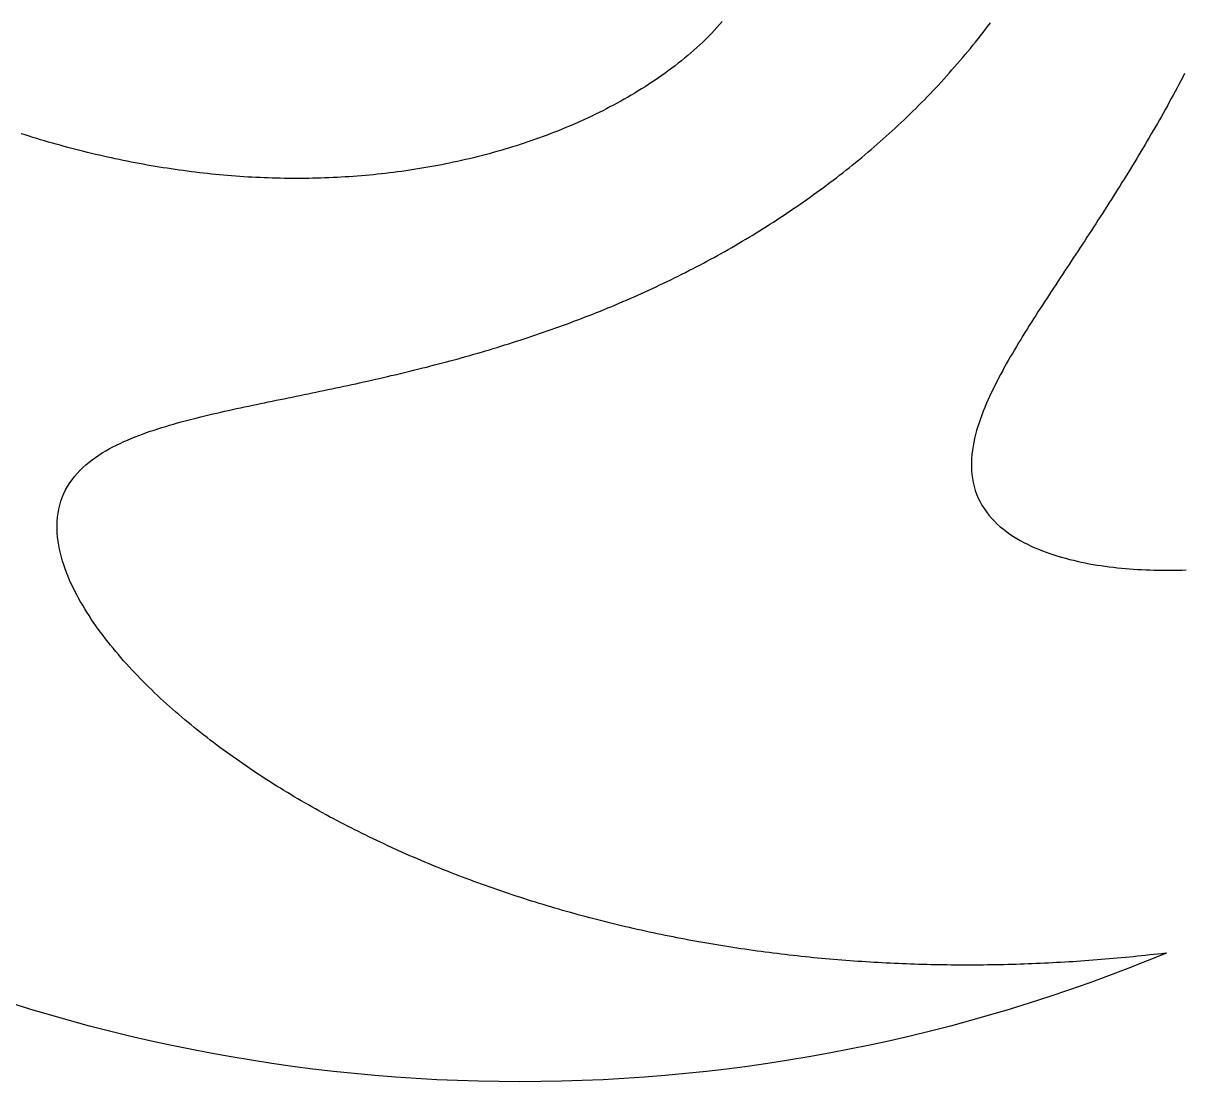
# Model space of a CAD drawing. Extents: x -137 to 137, y -137 to 137.
# Drawn here: x -40.4 to 54, y -137.5 to -51.4 of the extents above; entities that cross this region are included whole.
import ezdxf

# ---------------------------------------------------------------- set-up
doc = ezdxf.new("R2010")
doc.units = 0

msp = doc.modelspace()

# ---------------------------------------------------------------- linework, layer by layer
at = {"layer": 'PEC'}
for points in [[(16.46216, -51.2273), (16.248182, -51.478757), (16.029761, -51.726365), (15.807165, -51.970227), (15.580645, -52.210448), (15.35042, -52.447122), (15.116689, -52.680334), (14.879641, -52.910175), (14.639429, -53.136706), (14.396222, -53.36002), (14.150137, -53.580158), (13.901325, -53.797209), (13.649883, -54.011208), (13.395933, -54.222226), (13.139576, -54.430311), (12.880894, -54.635501), (12.619996, -54.837865), (12.35694, -55.037417), (12.091822, -55.234219), (11.824707, -55.428304), (11.555656, -55.619696), (11.284751, -55.808454), (11.012034, -55.994584), (10.73757, -56.17813), (10.461422, -56.35913), (10.183623, -56.537588), (9.904238, -56.713553), (9.62331, -56.887043), (9.340875, -57.058069), (9.056992, -57.226679), (8.771688, -57.392876), (8.485004, -57.556679), (8.196988, -57.71813), (7.907664, -57.877225), (7.617069, -58.033987), (7.325247, -58.188451), (7.032217, -58.340612), (6.738014, -58.490492), (6.442676, -58.638124), (6.146222, -58.783501), (5.848682, -58.926642), (5.550091, -59.067579), (5.250466, -59.206304), (4.949835, -59.342834), (4.64823, -59.4772), (4.345668, -59.609395), (4.042171, -59.739431), (3.73777, -59.867336), (3.432484, -59.993112), (3.126329, -60.11676), (2.819334, -60.238307), (2.511519, -60.357764), (2.202899, -60.475123), (1.893498, -60.590408), (1.583338, -60.703636), (1.272432, -60.814797), (0.9608, -60.923909), (0.648465, -61.030991), (0.33544, -61.13604), (0.021743, -61.239062), (-0.292606, -61.340078), (-0.607592, -61.439093), (-0.9232, -61.536105), (-1.239412, -61.63113), (-1.556209, -61.724183), (-1.873581, -61.815259), (-2.191511, -61.904367), (-2.509981, -61.991525), (-2.828978, -62.076735), (-3.148489, -62.159997), (-3.468497, -62.241326), (-3.788988, -62.320734), (-4.109949, -62.398216), (-4.431367, -62.473783), (-4.753226, -62.547449), (-5.075513, -62.619216), (-5.398217, -62.689085), (-5.721324, -62.757069), (-6.04482, -62.823179), (-6.368693, -62.887412), (-6.692931, -62.949776), (-7.017521, -63.010283), (-7.342451, -63.068938), (-7.667709, -63.125742), (-7.993284, -63.180704), (-8.319163, -63.233835), (-8.645334, -63.285136), (-8.971788, -63.334612), (-9.298512, -63.382272), (-9.625494, -63.428124), (-9.952724, -63.472169), (-10.280192, -63.514415), (-10.607886, -63.554869), (-10.935795, -63.593538), (-11.26391, -63.630423), (-11.592219, -63.665534), (-11.920713, -63.698877), (-12.249381, -63.730456), (-12.578213, -63.760276), (-12.907199, -63.788345), (-13.23633, -63.814669), (-13.565595, -63.839252), (-13.894985, -63.862099), (-14.22449, -63.883218), (-14.554101, -63.902615), (-14.883809, -63.920293), (-15.213605, -63.936259), (-15.543478, -63.950519), (-15.873421, -63.963079), (-16.203423, -63.973944), (-16.533477, -63.98312), (-16.863574, -63.990611), (-17.193704, -63.996425), (-17.52386, -64.000567), (-17.854032, -64.003042), (-18.184212, -64.003854), (-18.514393, -64.003012), (-18.844565, -64.000521), (-19.174721, -63.996385), (-19.504852, -63.990608), (-19.83495, -63.983201), (-20.165008, -63.974166), (-20.495017, -63.963509), (-20.824971, -63.951233), (-21.15486, -63.93735), (-21.484678, -63.921863), (-21.814417, -63.904773), (-22.14407, -63.886089), (-22.473629, -63.865821), (-22.803086, -63.84397), (-23.132436, -63.820539), (-23.461669, -63.795537), (-23.79078, -63.768974), (-24.119762, -63.74085), (-24.448607, -63.711168), (-24.777308, -63.67994), (-25.10586, -63.647172), (-25.434254, -63.612867), (-25.762475, -63.576934), (-26.090366, -63.538119), (-26.41799, -63.497104), (-26.745431, -63.454651), (-27.072737, -63.411163), (-27.399936, -63.366882), (-27.727034, -63.321863), (-28.053943, -63.275489), (-28.38064, -63.227645), (-28.707118, -63.178329), (-29.03337, -63.127541), (-29.359389, -63.075281), (-29.68517, -63.02155), (-30.010704, -62.966348), (-30.335988, -62.90969), (-30.661021, -62.851608), (-30.985796, -62.792102), (-31.310307, -62.73117), (-31.634547, -62.668813), (-31.958509, -62.605028), (-32.282187, -62.539816), (-32.605573, -62.473176), (-32.92867, -62.405142), (-33.251473, -62.335732), (-33.573978, -62.264946), (-33.896177, -62.192781), (-34.218063, -62.119236), (-34.539631, -62.044309), (-34.860873, -61.967998), (-35.181785, -61.89031), (-35.502372, -61.81129), (-35.822629, -61.730943), (-36.142549, -61.649267), (-36.462126, -61.566259), (-36.781353, -61.481916), (-37.100225, -61.396237), (-37.418733, -61.309218), (-37.736881, -61.220888), (-38.054671, -61.131282), (-38.372098, -61.040397), (-38.689155, -60.94823), (-39.005835, -60.854778), (-39.322133, -60.760037), (-39.638041, -60.664006), (-39.953555, -60.566687), (-40.268684, -60.468131), (-40.583428, -60.368348)], [(52.618972, -127.033436), (52.552188, -127.040801), (52.223982, -127.076874), (51.895753, -127.11273), (51.567498, -127.148344), (51.239213, -127.183684), (50.910894, -127.218714), (50.582538, -127.253386), (50.254138, -127.28764), (49.925686, -127.321397), (49.597172, -127.354548), (49.268583, -127.386938), (48.939898, -127.418334), (48.611101, -127.448547), (48.28223, -127.477941), (47.953291, -127.506556), (47.624284, -127.534391), (47.295213, -127.561446), (46.966078, -127.587721), (46.636882, -127.613214), (46.307626, -127.637927), (45.978313, -127.661855), (45.648943, -127.684993), (45.319518, -127.707342), (44.990041, -127.7289), (44.660513, -127.749668), (44.330936, -127.769643), (44.001312, -127.788827), (43.671643, -127.807217), (43.34193, -127.82481), (43.012175, -127.841603), (42.682381, -127.857596), (42.352549, -127.872787), (42.022681, -127.887175), (41.692779, -127.900762), (41.362844, -127.913544), (41.03288, -127.925522), (40.702887, -127.93669), (40.372868, -127.947047), (40.042824, -127.956593), (39.712758, -127.965327), (39.382671, -127.973247), (39.052566, -127.980353), (38.722444, -127.986645), (38.392307, -127.992119), (38.062158, -127.996772), (37.731999, -128.000605), (37.401831, -128.003614), (37.071656, -128.005801), (36.741477, -128.007162), (36.411296, -128.007699), (36.081114, -128.007409), (35.750934, -128.006289), (35.420758, -128.004339), (35.090588, -128.001556), (34.760426, -127.99794), (34.430275, -127.993489), (34.100135, -127.988202), (33.77001, -127.982078), (33.439902, -127.975117), (33.109812, -127.967314), (32.779744, -127.95867), (32.449698, -127.949182), (32.119678, -127.93885), (31.789686, -127.927672), (31.459723, -127.915646), (31.129792, -127.902773), (30.799896, -127.889049), (30.470036, -127.874474), (30.140215, -127.859046), (29.810435, -127.842763), (29.480698, -127.825625), (29.151007, -127.807629), (28.821364, -127.788774), (28.491771, -127.769059), (28.162231, -127.748484), (27.832746, -127.727046), (27.503318, -127.704743), (27.17395, -127.681575), (26.844645, -127.65754), (26.515404, -127.632635), (26.186229, -127.60686), (25.857125, -127.580213), (25.528091, -127.552695), (25.199133, -127.524303), (24.870251, -127.495036), (24.541448, -127.464891), (24.212727, -127.433866), (23.88409, -127.401961), (23.55554, -127.369173), (23.22708, -127.335504), (22.898711, -127.300951), (22.570436, -127.265513), (22.242259, -127.229188), (21.914181, -127.191973), (21.586206, -127.153867), (21.258335, -127.114867), (20.930572, -127.074975), (20.602919, -127.03419), (20.275378, -126.99251), (19.947953, -126.949933), (19.620647, -126.906456), (19.293461, -126.862077), (18.966399, -126.816794), (18.639464, -126.770606), (18.312657, -126.723517), (17.985982, -126.675522), (17.659442, -126.626619), (17.333039, -126.576807), (17.006777, -126.526082), (16.680658, -126.474443), (16.354686, -126.421887), (16.028863, -126.368418), (15.70319, -126.314034), (15.377673, -126.258732), (15.052313, -126.20251), (14.727114, -126.145364), (14.402079, -126.087293), (14.077211, -126.028294), (13.752513, -125.96837), (13.427986, -125.90752), (13.103635, -125.845743), (12.779463, -125.783035), (12.455473, -125.719392), (12.131668, -125.654812), (11.808053, -125.589292), (11.484628, -125.522836), (11.161397, -125.455443), (10.838363, -125.387112), (10.51553, -125.317838), (10.192902, -125.247619), (9.870481, -125.176452), (9.548272, -125.104332), (9.226277, -125.031263), (8.904498, -124.957247), (8.582939, -124.882281), (8.261604, -124.806361), (7.940497, -124.729483), (7.619621, -124.651645), (7.298981, -124.572843), (6.978579, -124.493078), (6.658416, -124.412355), (6.338498, -124.33067), (6.018829, -124.248019), (5.699411, -124.164398), (5.38025, -124.079804), (5.06135, -123.994232), (4.742712, -123.907686), (4.42434, -123.820168), (4.106238, -123.731677), (3.788409, -123.642206), (3.470859, -123.551753), (3.153592, -123.460312), (2.836612, -123.36788), (2.519921, -123.274461), (2.203523, -123.180058), (1.88742, -123.084668), (1.571619, -122.988284), (1.256125, -122.890904), (0.940941, -122.792522), (0.626073, -122.693133), (0.311521, -122.592746), (-0.00271, -122.491362), (-0.316615, -122.388974), (-0.630191, -122.285579), (-0.94343, -122.181172), (-1.256329, -122.075746), (-1.568881, -121.9693), (-1.881088, -121.861844), (-2.192944, -121.753374), (-2.504444, -121.643885), (-2.815582, -121.533372), (-3.126353, -121.42183), (-3.43675, -121.309253), (-3.74677, -121.195642), (-4.056413, -121.081007), (-4.365672, -120.96534), (-4.674542, -120.848638), (-4.983015, -120.730893), (-5.291087, -120.612099), (-5.59875, -120.492253), (-5.906005, -120.371363), (-6.212848, -120.24943), (-6.519271, -120.126446), (-6.825268, -120.002407), (-7.130832, -119.877305), (-7.435956, -119.751133), (-7.740637, -119.623895), (-8.044873, -119.495598), (-8.348659, -119.366237), (-8.651986, -119.235804), (-8.954847, -119.104293), (-9.257234, -118.971696), (-9.559141, -118.838009), (-9.860569, -118.703246), (-10.161511, -118.567401), (-10.461959, -118.430468), (-10.761905, -118.292438), (-11.061341, -118.153304), (-11.360258, -118.013059), (-11.658657, -117.871716), (-11.956533, -117.729273), (-12.253876, -117.585722), (-12.550677, -117.441054), (-12.846928, -117.295262), (-13.142619, -117.148336), (-13.437749, -117.000289), (-13.732314, -116.851121), (-14.026305, -116.700822), (-14.31971, -116.549385), (-14.61252, -116.396799), (-14.904724, -116.243057), (-15.196322, -116.088168), (-15.487309, -115.932134), (-15.777673, -115.774945), (-16.067404, -115.61659), (-16.356489, -115.457061), (-16.644917, -115.296348), (-16.932691, -115.134464), (-17.219801, -114.971406), (-17.506235, -114.807165), (-17.791981, -114.641728), (-18.077025, -114.475085), (-18.361357, -114.30723), (-18.644978, -114.138177), (-18.927877, -113.967918), (-19.210039, -113.796441), (-19.49145, -113.623733), (-19.772094, -113.449783), (-20.051967, -113.274594), (-20.331065, -113.098174), (-20.609372, -112.920509), (-20.886872, -112.741585), (-21.163549, -112.561391), (-21.439386, -112.379915), (-21.714387, -112.197173), (-21.988535, -112.013156), (-22.261813, -111.827848), (-22.534202, -111.641235), (-22.805681, -111.453302), (-23.076249, -111.264059), (-23.345894, -111.073503), (-23.614596, -110.88162), (-23.882332, -110.688392), (-24.149082, -110.493804), (-24.414833, -110.297855), (-24.679581, -110.100552), (-24.9433, -109.901876), (-25.205966, -109.70181), (-25.467553, -109.500335), (-25.728046, -109.297448), (-25.987438, -109.093156), (-26.245702, -108.887439), (-26.502808, -108.680277), (-26.758727, -108.471649), (-27.013442, -108.261554), (-27.266942, -108.049994), (-27.519193, -107.836947), (-27.770161, -107.622389), (-28.01981, -107.406299), (-28.26813, -107.188683), (-28.515094, -106.969529), (-28.760664, -106.748814), (-29.004797, -106.52651), (-29.247458, -106.302601), (-29.488634, -106.077093), (-29.728281, -105.849962), (-29.966353, -105.621179), (-30.202798, -105.390716), (-30.437593, -105.158572), (-30.6707, -104.924733), (-30.902062, -104.689167), (-31.131619, -104.451842), (-31.359327, -104.212742), (-31.58515, -103.971862), (-31.809021, -103.729166), (-32.030869, -103.48462), (-32.250632, -103.238198), (-32.468266, -102.989894), (-32.683691, -102.739672), (-32.89682, -102.48749), (-33.107575, -102.233322), (-33.315897, -101.977156), (-33.521685, -101.71895), (-33.724831, -101.45866), (-33.925245, -101.196261), (-34.122837, -100.93173), (-34.317476, -100.66502), (-34.50903, -100.396085), (-34.697394, -100.124906), (-34.882425, -99.851443), (-35.063958, -99.575646), (-35.241837, -99.297477), (-35.415908, -99.016911), (-35.585972, -98.733898), (-35.751816, -98.448392), (-35.913252, -98.160371), (-36.070036, -97.869791), (-36.2219, -97.576611), (-36.368594, -97.28081), (-36.509816, -96.982359), (-36.64523, -96.681229), (-36.774508, -96.377414), (-36.897266, -96.070907), (-37.013081, -95.761711), (-37.121527, -95.449856), (-37.222114, -95.135378), (-37.314316, -94.818341), (-37.397584, -94.498844), (-37.471306, -94.17701), (-37.534844, -93.853014), (-37.587515, -93.527077), (-37.6286, -93.19948), (-37.65736, -92.870573), (-37.673031, -92.540787), (-37.674854, -92.210635), (-37.662087, -91.880729), (-37.634034, -91.551772), (-37.590071, -91.224564), (-37.529683, -90.899988), (-37.452491, -90.578995), (-37.358293, -90.262577), (-37.247071, -89.951735), (-37.119021, -89.647439), (-36.974542, -89.350591), (-36.814224, -89.061988), (-36.638828, -88.782289), (-36.449238, -88.512007), (-36.246444, -88.251482), (-36.031461, -88.000917), (-35.805353, -87.76034), (-35.569126, -87.529686), (-35.323784, -87.308749), (-35.070242, -87.097267), (-34.809355, -86.894912), (-34.541928, -86.70128), (-34.268641, -86.516008), (-33.990165, -86.338625), (-33.707052, -86.16874), (-33.419803, -86.005943), (-33.128896, -85.849773), (-32.834698, -85.699894), (-32.537578, -85.555892), (-32.237858, -85.417383), (-31.935782, -85.284088), (-31.631618, -85.155627), (-31.325585, -85.031683), (-31.017848, -84.912034), (-30.708592, -84.796363), (-30.39798, -84.684384), (-30.086123, -84.575923), (-29.773138, -84.470758), (-29.45916, -84.368597), (-29.144264, -84.2693), (-28.82852, -84.172732), (-28.512033, -84.078629), (-28.194868, -83.986835), (-27.877071, -83.897255), (-27.558694, -83.809757), (-27.239815, -83.724106), (-26.920468, -83.640219), (-26.600679, -83.558029), (-26.280492, -83.477407), (-25.959961, -83.39816), (-25.639107, -83.320237), (-25.317944, -83.243589), (-24.996504, -83.168118), (-24.67483, -83.093645), (-24.352936, -83.020132), (-24.030832, -82.947547), (-23.708531, -82.875836), (-23.386076, -82.804826), (-23.063477, -82.734471), (-22.74074, -82.66475), (-22.41787, -82.595646), (-22.094896, -82.527035), (-21.771838, -82.458819), (-21.448699, -82.390985), (-21.125482, -82.323524), (-20.802193, -82.256411), (-20.478862, -82.1895), (-20.155497, -82.122753), (-19.832099, -82.056164), (-19.50867, -81.98973), (-19.185215, -81.923421), (-18.861762, -81.8571), (-18.538316, -81.790748), (-18.214876, -81.724366), (-17.891442, -81.657954), (-17.568018, -81.591493), (-17.244631, -81.524853), (-16.921285, -81.458016), (-16.597978, -81.390987), (-16.274711, -81.323769), (-15.951483, -81.256362), (-15.628318, -81.188653), (-15.305225, -81.120602), (-14.982202, -81.052217), (-14.659249, -80.983503), (-14.336365, -80.914467), (-14.013561, -80.845062), (-13.690857, -80.775189), (-13.368253, -80.704855), (-13.045748, -80.634068), (-12.723342, -80.562836), (-12.401033, -80.491163), (-12.078843, -80.418957), (-11.756782, -80.346176), (-11.43485, -80.27283), (-11.113045, -80.198928), (-10.791366, -80.124479), (-10.469814, -80.049481), (-10.148415, -79.973833), (-9.827174, -79.897518), (-9.506089, -79.820546), (-9.18516, -79.742927), (-8.864386, -79.664671), (-8.543769, -79.585775), (-8.223333, -79.506144), (-7.903085, -79.425764), (-7.583023, -79.344645), (-7.263147, -79.262797), (-6.943455, -79.18023), (-6.623948, -79.096951), (-6.30465, -79.012876), (-5.98557, -78.927977), (-5.666707, -78.842266), (-5.348061, -78.755752), (-5.029631, -78.668445), (-4.711416, -78.580356), (-4.393432, -78.491441), (-4.075698, -78.401635), (-3.758214, -78.310949), (-3.44098, -78.219394), (-3.123995, -78.126979), (-2.807259, -78.033715), (-2.490774, -77.9396), (-2.174569, -77.844553), (-1.858647, -77.748564), (-1.54301, -77.651645), (-1.227658, -77.553805), (-0.912589, -77.455054), (-0.597804, -77.355403), (-0.283314, -77.254824), (0.030856, -77.15325), (0.344705, -77.05069), (0.658233, -76.947153), (0.971441, -76.842648), (1.284327, -76.737187), (1.596892, -76.630778), (1.909118, -76.523375), (2.220984, -76.414934), (2.532491, -76.305466), (2.843638, -76.194979), (3.154425, -76.083483), (3.464852, -75.970988), (3.774918, -75.857502), (4.084601, -75.742975), (4.393885, -75.627374), (4.702768, -75.510707), (5.01125, -75.392985), (5.319331, -75.274216), (5.62701, -75.154409), (5.934286, -75.033574), (6.241139, -74.911665), (6.547549, -74.78865), (6.853516, -74.664537), (7.159039, -74.539334), (7.464117, -74.41305), (7.768748, -74.285695), (8.072933, -74.157275), (8.376655, -74.027766), (8.679891, -73.89712), (8.982638, -73.765347), (9.284895, -73.632455), (9.586662, -73.498451), (9.887936, -73.363345), (10.188717, -73.227143), (10.488996, -73.08984), (10.788744, -72.95138), (11.087957, -72.811767), (11.386632, -72.671009), (11.684769, -72.529112), (11.982364, -72.386086), (12.279418, -72.241937), (12.575928, -72.096671), (12.871865, -71.950242), (13.167217, -71.802639), (13.461983, -71.653867), (13.75616, -71.503934), (14.049746, -71.352848), (14.342739, -71.200615), (14.635138, -71.047243), (14.926928, -70.892716), (15.218084, -70.736998), (15.508601, -70.580092), (15.798478, -70.422006), (16.087712, -70.262746), (16.376301, -70.10232), (16.664242, -69.940734), (16.951531, -69.777993), (17.238142, -69.614059), (17.524061, -69.448923), (17.809287, -69.282592), (18.093816, -69.115071), (18.377645, -68.946367), (18.660771, -68.776486), (18.943192, -68.605435), (19.224896, -68.433207), (19.505856, -68.259767), (19.786068, -68.085121), (20.065527, -67.909273), (20.34423, -67.73223), (20.622174, -67.553996), (20.899355, -67.374579), (21.17577, -67.193984), (21.451398, -67.012189), (21.72622, -66.829179), (22.000233, -66.64496), (22.273433, -66.459537), (22.545815, -66.272915), (22.817376, -66.085099), (23.08811, -65.896095), (23.358013, -65.705905), (23.627059, -65.514504), (23.895237, -65.321889), (24.162543, -65.128066), (24.428972, -64.933038), (24.694518, -64.736812), (24.959178, -64.539391), (25.222947, -64.340781), (25.485958, -64.141168), (25.748544, -63.940997), (26.01062, -63.740158), (26.272019, -63.538439), (26.532458, -63.335484), (26.79138, -63.130596), (27.048623, -62.923604), (27.304893, -62.715408), (27.560185, -62.506013), (27.814493, -62.295426), (28.067806, -62.083641), (28.320112, -61.870659), (28.571405, -61.656483), (28.821679, -61.441116), (29.070921, -61.224556), (29.319121, -61.006803), (29.566273, -60.78786), (29.812368, -60.56773), (30.057394, -60.346411), (30.301342, -60.123905), (30.544205, -59.900214), (30.785973, -59.675341), (31.026635, -59.449284), (31.266182, -59.222046), (31.504606, -58.99363), (31.741897, -58.764037), (31.978043, -58.533267), (32.213036, -58.301323), (32.446867, -58.068207), (32.679526, -57.833922), (32.911002, -57.598467), (33.141285, -57.361846), (33.370366, -57.124061), (33.598234, -56.885114), (33.82488, -56.645007), (34.050293, -56.403741), (34.274463, -56.161321), (34.497379, -55.917747), (34.719032, -55.673023), (34.939409, -55.42715), (35.158502, -55.180132), (35.3763, -54.93197), (35.592791, -54.682669), (35.807965, -54.432229), (36.021811, -54.180654), (36.234318, -53.927948), (36.445476, -53.674113), (36.655271, -53.419151), (36.863694, -53.163066), (37.070735, -52.905862), (37.27638, -52.64754), (37.480616, -52.388104), (37.683436, -52.127558), (37.884827, -51.865907), (38.084775, -51.603151), (38.283267, -51.339293)], [(54.092638, -55.473872), (53.939507, -55.766397), (53.78553, -56.058477), (53.630699, -56.350106), (53.475007, -56.641276), (53.318447, -56.93198), (53.161044, -57.222229), (53.002869, -57.512058), (52.843915, -57.80146), (52.684175, -58.090429), (52.523643, -58.378959), (52.362309, -58.667041), (52.200172, -58.954672), (52.037306, -59.241891), (51.873733, -59.528708), (51.709445, -59.815115), (51.544434, -60.101108), (51.378693, -60.386677), (51.212214, -60.671817), (51.045045, -60.956553), (50.877243, -61.240916), (50.708801, -61.524901), (50.53971, -61.8085), (50.369964, -62.091707), (50.199553, -62.374514), (50.02851, -62.65694), (49.856911, -62.939029), (49.68475, -63.220774), (49.51202, -63.502171), (49.338713, -63.783213), (49.164821, -64.063894), (48.990379, -64.344233), (48.815465, -64.624278), (48.640073, -64.904024), (48.464197, -65.183466), (48.287829, -65.462597), (48.110961, -65.741412), (47.933655, -66.019949), (47.755971, -66.298244), (47.577901, -66.576293), (47.399439, -66.85409), (47.220578, -67.131631), (47.041323, -67.408917), (46.86177, -67.68601), (46.681939, -67.962924), (46.501825, -68.239653), (46.321424, -68.516195), (46.140729, -68.792545), (45.9598, -69.068742), (45.778714, -69.344836), (45.597465, -69.620823), (45.416051, -69.896702), (45.234469, -70.17247), (45.052752, -70.448149), (44.871005, -70.723808), (44.689232, -70.999451), (44.507434, -71.275076), (44.325609, -71.550685), (44.143792, -71.826297), (43.962095, -72.10199), (43.780531, -72.37777), (43.599103, -72.653639), (43.417816, -72.929601), (43.236724, -73.205692), (43.055942, -73.481984), (42.87548, -73.758487), (42.695347, -74.035204), (42.515557, -74.312143), (42.336224, -74.589379), (42.157424, -74.866959), (41.979175, -75.144893), (41.801493, -75.42319), (41.624441, -75.701888), (41.448166, -75.981078), (41.272702, -76.260778), (41.098078, -76.541004), (40.924344, -76.821783), (40.751671, -77.103214), (40.580126, -77.385335), (40.409755, -77.668167), (40.240621, -77.95174), (40.072916, -78.23616), (39.906736, -78.521474), (39.742148, -78.807709), (39.579255, -79.094912), (39.418283, -79.383196), (39.259344, -79.672606), (39.102537, -79.963176), (38.948054, -80.254989), (38.796136, -80.548144), (38.64692, -80.842684), (38.500577, -81.138662), (38.357424, -81.436195), (38.217679, -81.735344), (38.081549, -82.036155), (37.949393, -82.338733), (37.821533, -82.64315), (37.698247, -82.949448), (37.579961, -83.257711), (37.467101, -83.568001), (37.360045, -83.88034), (37.259338, -84.194782), (37.165502, -84.511342), (37.079057, -84.829999), (37.00069, -85.150736), (36.931028, -85.473475), (36.870774, -85.798099), (36.820729, -86.124452), (36.781636, -86.452295), (36.754372, -86.78133), (36.739752, -87.111167), (36.738632, -87.441322), (36.75184, -87.771212), (36.780133, -88.100149), (36.824216, -88.427341), (36.884638, -88.751911), (36.961828, -89.072904), (37.056005, -89.389329), (37.167201, -89.70018), (37.295225, -90.004487), (37.439679, -90.301347), (37.599981, -90.58996), (37.77538, -90.869656), (37.96501, -91.13991), (38.167916, -91.400347), (38.383105, -91.650734), (38.60957, -91.890974), (38.846328, -92.121081), (39.092431, -92.341168), (39.34699, -92.551421), (39.609177, -92.752087), (39.878233, -92.943446), (40.153464, -93.125815), (40.434246, -93.299519), (40.720017, -93.464891), (41.010265, -93.622273), (41.304546, -93.771982), (41.602451, -93.914346), (41.903616, -94.049679), (42.207726, -94.178259), (42.514486, -94.300386), (42.823638, -94.416324), (43.134957, -94.526312), (43.448229, -94.630609), (43.763269, -94.729436), (44.079917, -94.822989), (44.398014, -94.911486), (44.717425, -94.995122), (45.038032, -95.074046), (45.359721, -95.148442), (45.682386, -95.218482), (46.005942, -95.284285), (46.330304, -95.345996), (46.655391, -95.403765), (46.981134, -95.457709), (47.307474, -95.507922), (47.634348, -95.554532), (47.961699, -95.597662), (48.289482, -95.63738), (48.61765, -95.673778), (48.946159, -95.706964), (49.274967, -95.737031), (49.604043, -95.764026), (49.93335, -95.78803), (50.262856, -95.809134), (50.59253, -95.827413), (50.922348, -95.8429), (51.252282, -95.855662), (51.582308, -95.865776), (51.912403, -95.87331), (52.242547, -95.878284), (52.572718, -95.880752), (52.9029, -95.880778), (53.233072, -95.878424), (53.56322, -95.873714), (53.893326, -95.866677), (54.223376, -95.857369)]]:
    msp.add_lwpolyline(points, dxfattribs=at)
msp.add_lwpolyline([(52.618972, -127.033436, -0.0984914), (0, -137.5, -0.0984914), (-52.618972, -127.033436, -0.0984914)], format="xyb", dxfattribs=at)

doc.saveas('drawing.dxf')
